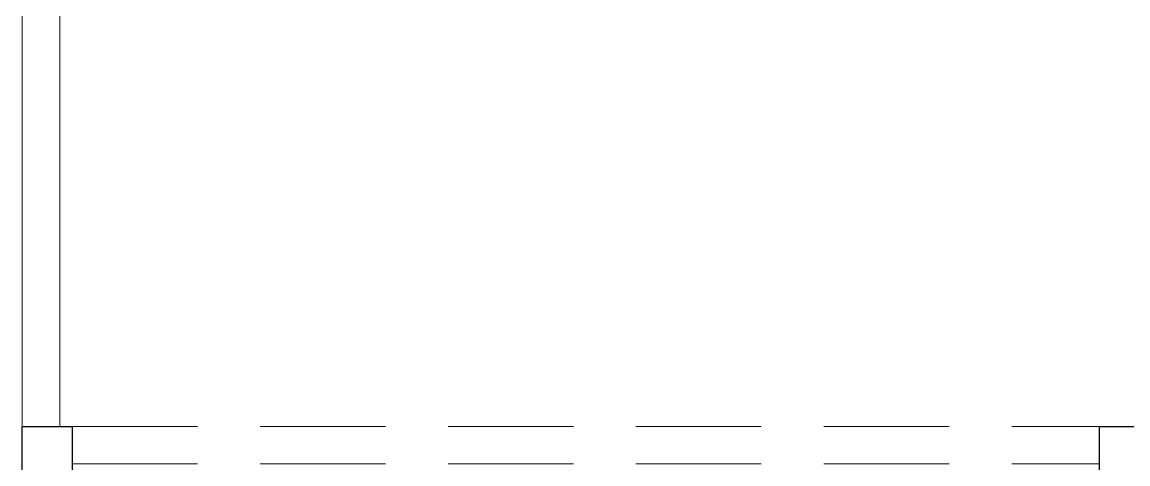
# Model space of a CAD drawing. Header units: metres. Extents: x 147 to 427, y -16 to 162.
# Drawn here: x 322.599 to 327.012, y 83.896 to 85.661 of the extents above; entities that cross this region are included whole.
import ezdxf

# ---------------------------------------------------------------- set-up
doc = ezdxf.new("R2010")
doc.units = ezdxf.units.M
doc.linetypes.add('IMPORT-Dashed _3_', pattern=[0.75, 0.5, -0.25])
doc.layers.add('1053_ARQ_BASE_MATADOURO_dwg', color=7, linetype='Continuous', lineweight=5, true_color=0x767676)
for name, color, linetype, lineweight in [('A-ESQ-PORTAS', 7, 'Continuous', 20), ('A-ESTRUTURA', 7, 'Continuous', 30), ('A_PROJEÇÃO', 7, 'IMPORT-Dashed _3_', 5)]:
    doc.layers.add(name, color=color, linetype=linetype, lineweight=lineweight)

# ---------------------------------------------------------------- blocks, each defined once
blk = doc.blocks.new('1053_ARQ_BASE_MATADOURO_dwg_arq geral tgov-4039641-TÉRREO 1_20 - Dependente 1')
at = {"layer": 'A-ESQ-PORTAS', "color": 253, "true_color": 0xaaaaaa, "flags": 128}
for points in [[(23.9972, 0.8597), (23.9972, 3.7065), (38.0987, 3.7065)], [(24.1472, 0.8597), (24.1472, 3.5565), (38.0987, 3.5565)]]:
    blk.add_lwpolyline(points, dxfattribs=at)
at = {"layer": 'A-ESTRUTURA', "color": 253, "true_color": 0xaaaaaa, "flags": 128}
for points in [[(23.9972, 0.8597), (24.1972, 0.8597), (24.1972, 0.5597), (23.9972, 0.5597)], [(28.2972, 0.8597), (28.4472, 0.8597), (28.4472, 0.5597), (28.2972, 0.5597)]]:
    blk.add_lwpolyline(points, close=True, dxfattribs=at)
at = {"layer": 'A_PROJEÇÃO', "color": 253, "true_color": 0xaaaaaa}
for p, q in [((24.1972, 0.8597), (28.2972, 0.8597)), ((24.1972, 0.7097), (28.2972, 0.7097))]:
    blk.add_line(p, q, dxfattribs=at)
blk = doc.blocks.new('1053_ARQ_BASE_MATADOURO_dwg-3625622-TÉRREO 1_20 - Dependente 1')
blk.add_blockref('1053_ARQ_BASE_MATADOURO_dwg_arq geral tgov-4039641-TÉRREO 1_20 - Dependente 1', (130.2098, 83.186))

msp = doc.modelspace()

# ---------------------------------------------------------------- block references
at = {"layer": '1053_ARQ_BASE_MATADOURO_dwg', "color": 253, "true_color": 0xaaaaaa}
msp.add_blockref('1053_ARQ_BASE_MATADOURO_dwg-3625622-TÉRREO 1_20 - Dependente 1', (168.392, 0), dxfattribs=at)

doc.saveas('drawing.dxf')
